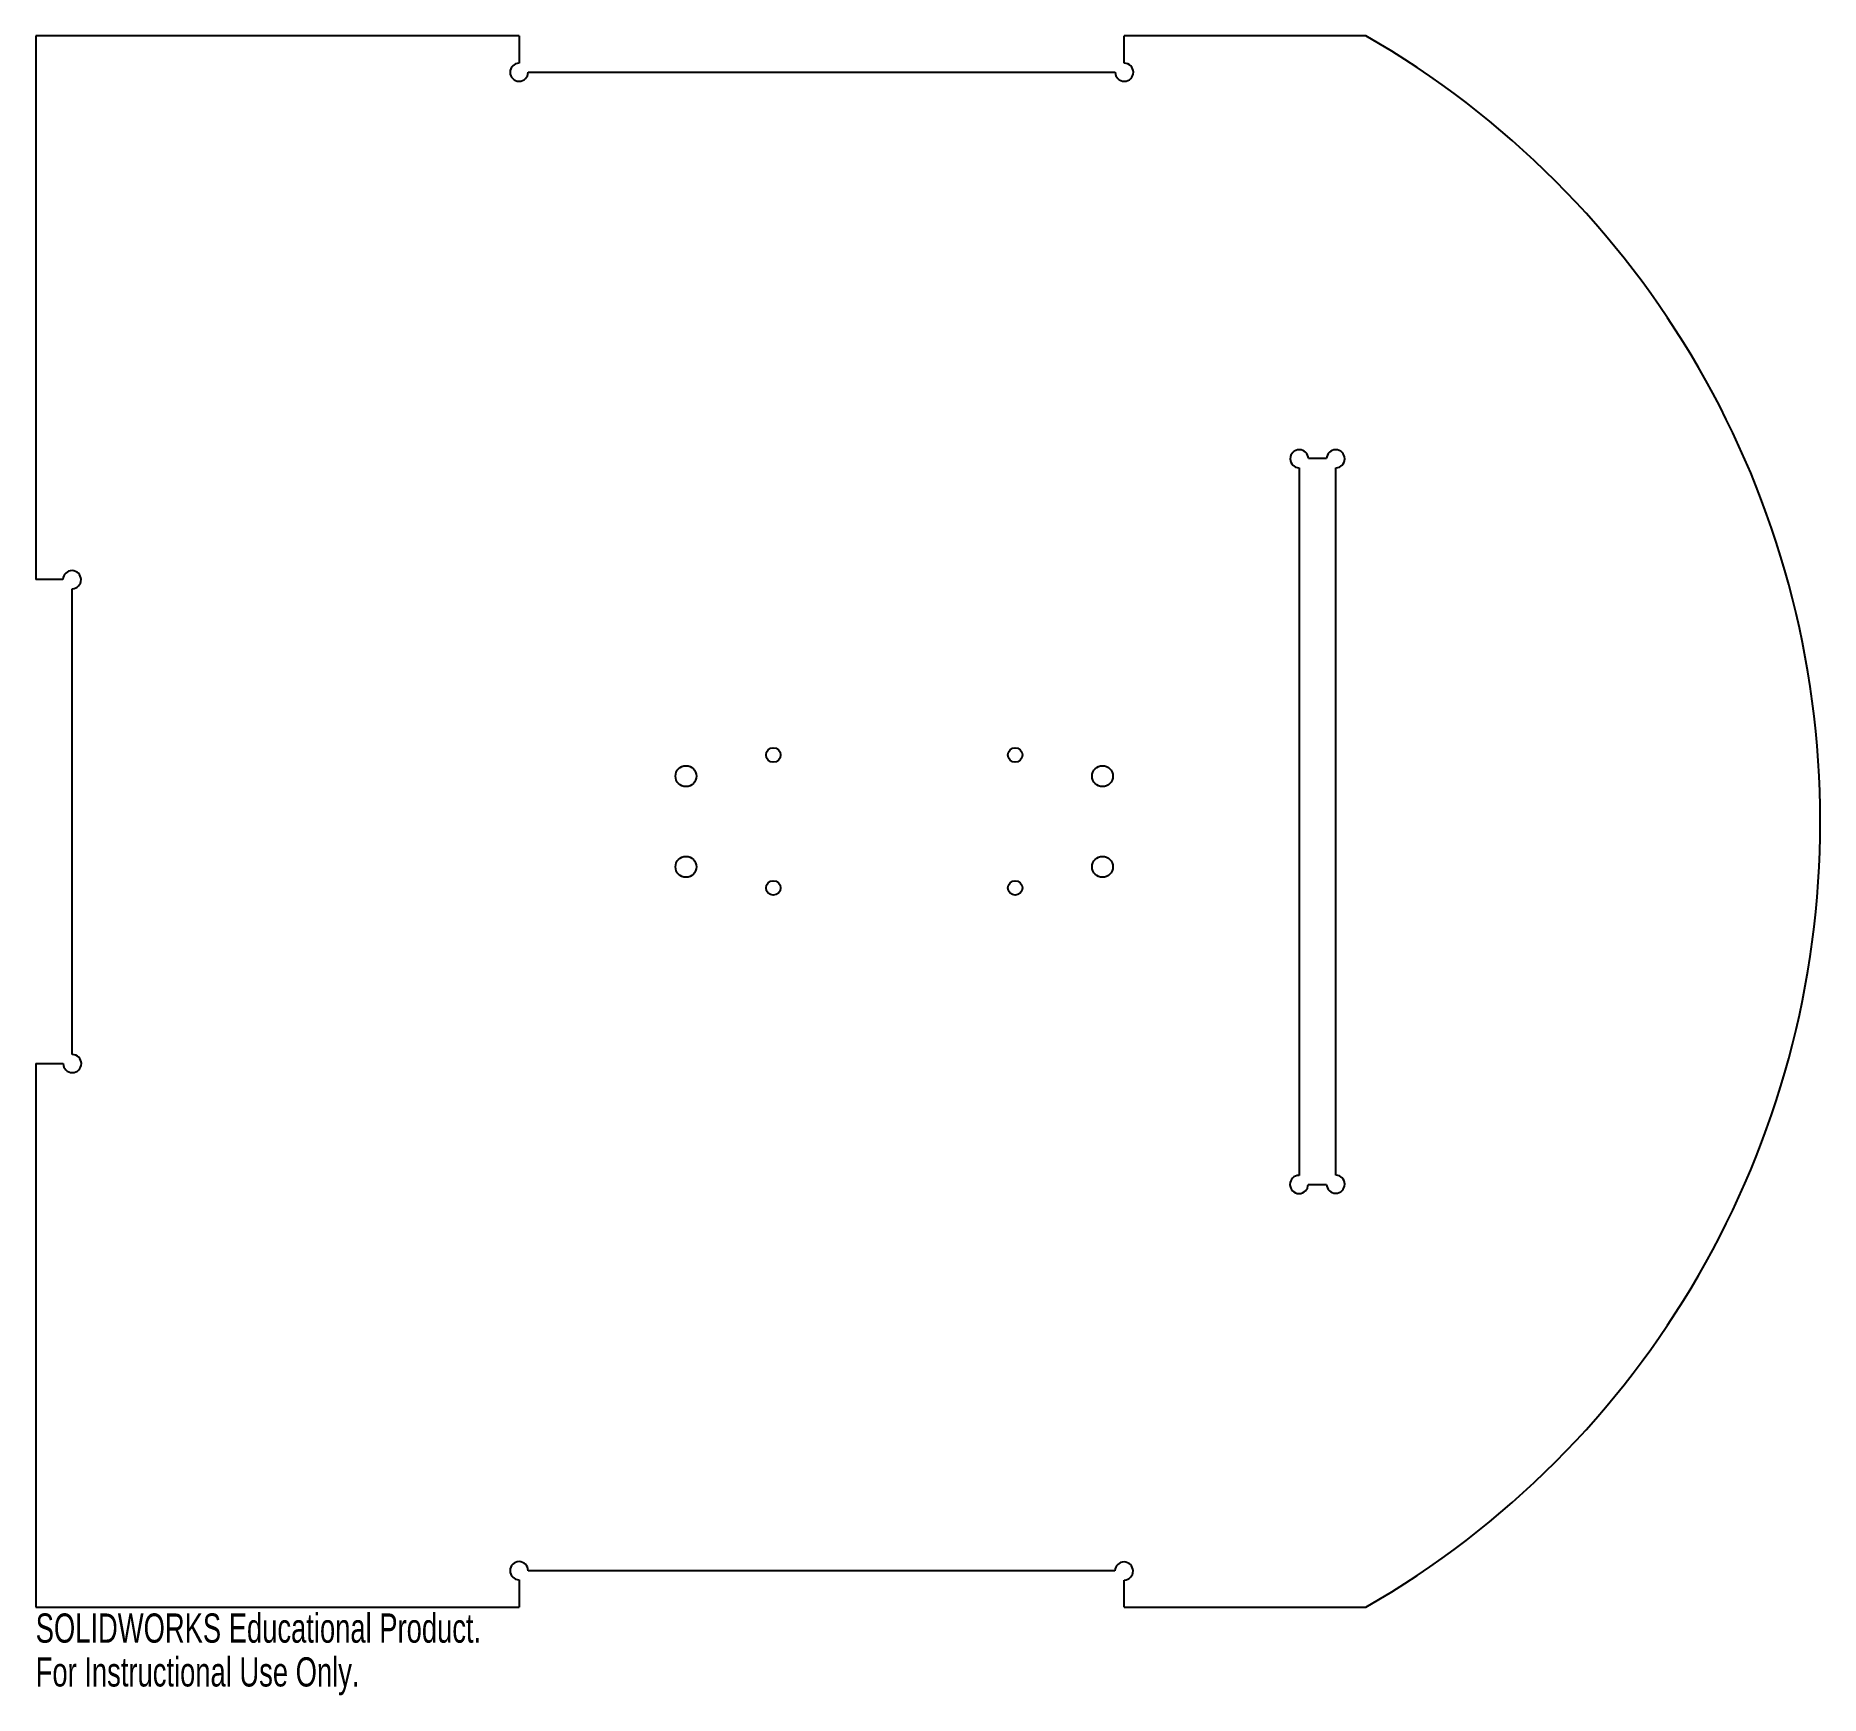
# Model space of a CAD drawing. Header units: millimetres. Extents: x -130 to 165, y -145 to 130.
import ezdxf

# ---------------------------------------------------------------- set-up
doc = ezdxf.new("R2010")
doc.units = ezdxf.units.MM
doc.styles.add('SLDTEXTSTYLE0', font='TXT', dxfattribs={"width": 0.7})

msp = doc.modelspace()

# ---------------------------------------------------------------- linework, layer by layer
at = {"color": 7, "linetype": 'Continuous', "lineweight": 25}
for p, q in [((-50.05, 130), (-130, 130)), ((-130, 130), (-130, 40.05)), ((-50.05, 130), (-50.05, 125.45)), ((90, 130), (50.05, 130)), ((50.05, 125.45), (50.05, 130)), ((-48.55, 123.95), (48.55, 123.95)), ((83.5, 60.05), (80.5, 60.05)), ((78.95, 58.5), (78.95, -58.55)), ((85.05, -58.5), (85.05, 58.5)), ((-125.5, 40.05), (-130, 40.05)), ((-123.95, -38.55), (-123.95, 38.5)), ((-130, -40.05), (-125.45, -40.05)), ((-130, -40.05), (-130, -130)), ((80.45, -60.05), (83.5, -60.05)), ((48.5, -123.95), (-48.55, -123.95)), ((-50.05, -125.45), (-50.05, -130)), ((50.05, -130), (50.05, -125.5)), ((-130, -130), (-50.05, -130)), ((50.05, -130), (90, -130))]:
    msp.add_line(p, q, dxfattribs=at)
for centre, radius in [((-8, 11), 1.2), ((32, 11), 1.2), ((-22.45, 7.5), 1.73), ((46.45, 7.5), 1.73), ((-22.45, -7.5), 1.73), ((46.45, -7.5), 1.73), ((-8, -11), 1.2), ((32, -11), 1.2)]:
    msp.add_circle(centre, radius, dxfattribs=at)
for centre, radius, start, end in [((15.17, 0), 150, 299.9264, 60.0736), ((-50.05, 123.95), 1.5, 90, 0), ((50.05, 123.95), 1.5, 180, 90), ((79, 60), 1.5, 1.9102, 268.0898), ((85, 60), 1.5, 271.9102, 178.0898), ((-124, 40), 1.5, 271.9102, 178.0898), ((-123.95, -40.05), 1.5, 180, 90), ((78.95, -60.05), 1.5, 90, 0), ((85, -60), 1.5, 181.9102, 88.0898), ((-50.05, -123.95), 1.5, 0, 270), ((50, -124), 1.5, 271.9102, 178.0898)]:
    msp.add_arc(centre, radius, start, end, dxfattribs=at)

# ---------------------------------------------------------------- texts
at = {"color": 7, "linetype": 'Continuous', "char_height": 4.8336, "attachment_point": 1, "style": 'SLDTEXTSTYLE0'}
for s, insert in [('SOLIDWORKS Educational Product.', (-130, -131.02)), ('For Instructional Use Only.', (-130, -138.27))]:
    msp.add_mtext(s, dxfattribs=dict(at, insert=insert))

doc.saveas('drawing.dxf')
